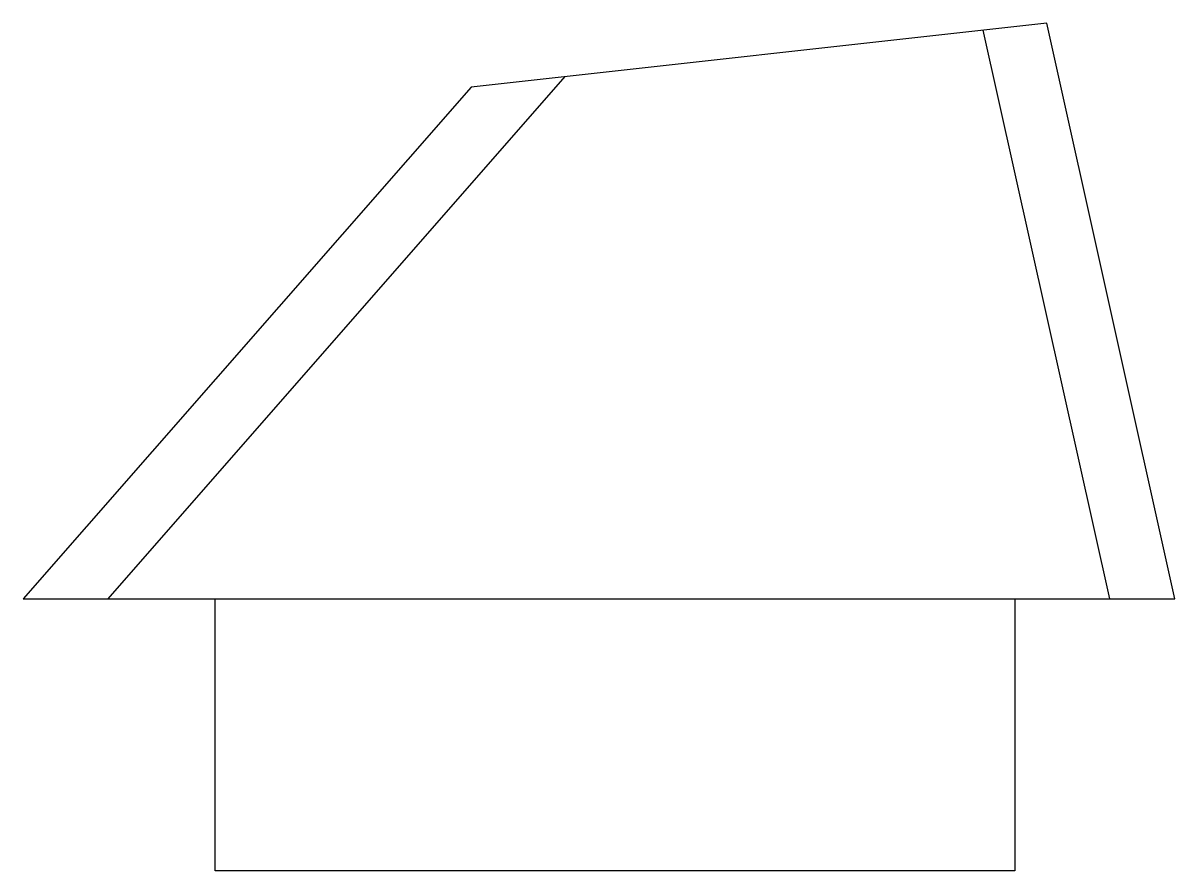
# Model space of a CAD drawing. Header units: millimetres. Extents: x -73 to 155, y -18 to 150.
import ezdxf

# ---------------------------------------------------------------- set-up
doc = ezdxf.new("R2010")
doc.units = ezdxf.units.MM
doc.layers.get('0').update_dxf_attribs({"linetype": 'CONTINUOUS'})

msp = doc.modelspace()

# ---------------------------------------------------------------- linework, layer by layer
for p, q in [((117.3, 148.59), (142.39, 35.7)), ((-56.32, 35.7), (34.39, 139.38))]:
    msp.add_line(p, q)
for points in [[(-73.2, 35.7), (155.4, 35.7), (130, 150), (15.7, 137.3)], [(-35.1, 35.7), (123.65, 35.7), (123.65, -18.27), (-35.1, -18.27)]]:
    msp.add_lwpolyline(points, close=True)

doc.saveas('drawing.dxf')
